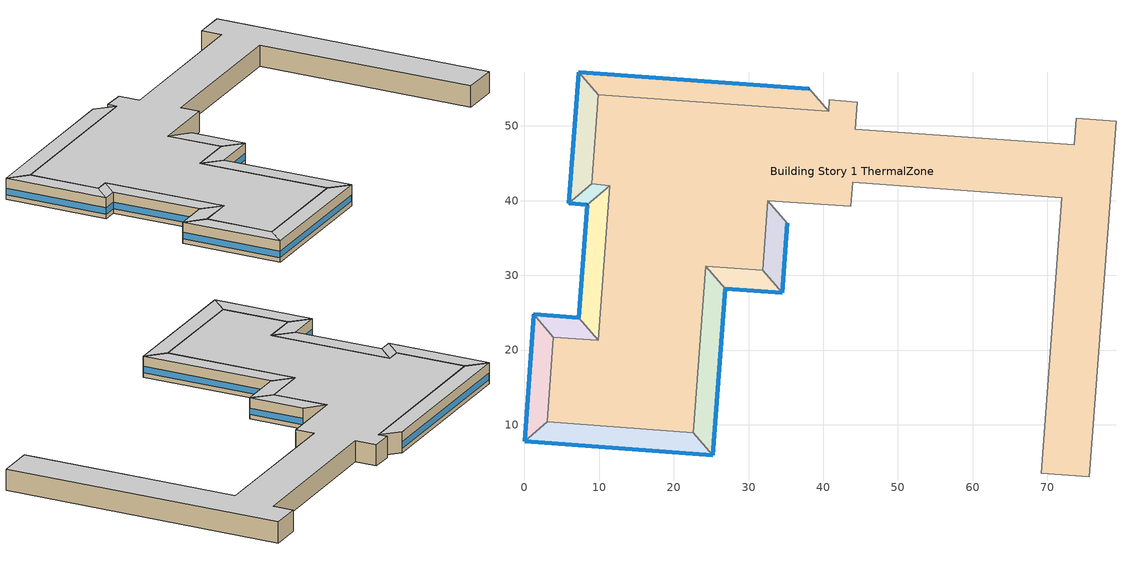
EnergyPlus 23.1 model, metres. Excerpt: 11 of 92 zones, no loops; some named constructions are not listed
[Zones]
Building Story 1 ThermalZone
 floor ground (Typical Insulated Carpeted 8in Slab Floor): 40.75,51.97 40.81,53.51 44.53,53.15 44.29,49.58 73.63,47.51 73.87,51.05 79.19,50.6 75.6,3.03 69.18,3.5 71.95,40.37 43.95,42.46 43.69,39.23 32.55,40 31.88,30.68 24.27,31.24 22.6,8.92 3.03,10.38 3.87,21.74 9.9,21.3 11.42,42.01 9,42.23 9.9,54.17 z0
 wall adiabatic (Typical Interior Wall): 71.95,40.37 69.18,3.5 75.6,3.03 79.19,50.6 73.87,51.05 73.63,47.51 44.29,49.58 44.53,53.15 40.81,53.51 40.75,51.97 9.9,54.17 9,42.23 11.42,42.01 9.9,21.3 3.87,21.74 3.03,10.38 22.6,8.92 24.27,31.24 31.88,30.68 32.55,40 43.69,39.23 43.95,42.46 71.95,40.37 z0:3.6
 ceiling adiabatic (Typical Interior Floor): 9.9,54.17 9,42.23 11.42,42.01 9.9,21.3 3.87,21.74 3.03,10.38 22.6,8.92 24.27,31.24 31.88,30.68 32.55,40 43.69,39.23 43.95,42.46 71.95,40.37 69.18,3.5 75.6,3.03 79.19,50.6 73.87,51.05 73.63,47.51 44.29,49.58 44.53,53.15 40.81,53.51 40.75,51.97 z3.6
Building Story 1 ThermalZone 13
 floor ground (Typical Insulated Carpeted 8in Slab Floor): 35.17,36.98 34.5,27.65 31.88,30.68 32.55,40 z0
 wall outside (Typical Insulated Steel Framed Exterior Wall R-12.99): 34.5,27.65 35.17,36.98 z0:3.6
 wall adiabatic (Typical Interior Wall): 35.17,36.98 32.55,40 31.88,30.68 34.5,27.65 z0:3.6
 window (U 0.55 SHGC 0.25): 34.5,27.68 35.17,36.96 z0.76:1.85
 ceiling adiabatic (Typical Interior Ceiling): 32.55,40 31.88,30.68 34.5,27.65 35.17,36.98 z3.6
Building Story 1 ThermalZone 14
 floor ground (Typical Insulated Carpeted 8in Slab Floor): 34.5,27.65 26.88,28.21 24.27,31.24 31.88,30.68 z0
 wall outside (Typical Insulated Steel Framed Exterior Wall R-12.99): 26.88,28.21 34.5,27.65 z0:3.6
 wall adiabatic (Typical Interior Wall): 34.5,27.65 31.88,30.68 24.27,31.24 26.88,28.21 z0:3.6
 window (U 0.55 SHGC 0.25): 26.91,28.21 34.47,27.66 z0.76:1.85
 ceiling adiabatic (Typical Interior Ceiling): 31.88,30.68 24.27,31.24 26.88,28.21 34.5,27.65 z3.6
Building Story 1 ThermalZone 15
 floor ground (Typical Insulated Carpeted 8in Slab Floor): 26.88,28.21 25.21,5.89 22.6,8.92 24.27,31.24 z0
 wall outside (Typical Insulated Steel Framed Exterior Wall R-12.99): 25.21,5.89 26.88,28.21 z0:3.6
 wall adiabatic (Typical Interior Wall): 26.88,28.21 24.27,31.24 22.6,8.92 25.21,5.89 z0:3.6
 window (U 0.55 SHGC 0.25): 25.21,5.91 26.88,28.18 z0.76:1.84
 ceiling adiabatic (Typical Interior Ceiling): 24.27,31.24 22.6,8.92 25.21,5.89 26.88,28.21 z3.6
Building Story 1 ThermalZone 16
 floor ground (Typical Insulated Carpeted 8in Slab Floor): 25.21,5.89 0,7.77 3.03,10.38 22.6,8.92 z0
 wall outside (Typical Insulated Steel Framed Exterior Wall R-12.99): 0,7.77 25.21,5.89 z0:3.6
 wall adiabatic (Typical Interior Wall): 25.21,5.89 22.6,8.92 3.03,10.38 0,7.77 z0:3.6
 window (U 0.55 SHGC 0.25): 0.03,7.77 25.18,5.89 z0.76:1.84
 ceiling adiabatic (Typical Interior Ceiling): 22.6,8.92 3.03,10.38 0,7.77 25.21,5.89 z3.6
Building Story 1 ThermalZone 17
 floor ground (Typical Insulated Carpeted 8in Slab Floor): 0,7.77 1.26,24.77 3.87,21.74 3.03,10.38 z0
 wall outside (Typical Insulated Steel Framed Exterior Wall R-12.99): 1.26,24.77 0,7.77 z0:3.6
 wall adiabatic (Typical Interior Wall): 0,7.77 3.03,10.38 3.87,21.74 1.26,24.77 z0:3.6
 window (U 0.55 SHGC 0.25): 1.25,24.74 0,7.8 z0.76:1.85
 ceiling adiabatic (Typical Interior Ceiling): 3.03,10.38 3.87,21.74 1.26,24.77 0,7.77 z3.6
Building Story 1 ThermalZone 18
 floor ground (Typical Insulated Carpeted 8in Slab Floor): 1.26,24.77 7.29,24.32 9.9,21.3 3.87,21.74 z0
 wall outside (Typical Insulated Steel Framed Exterior Wall R-12.99): 7.29,24.32 1.26,24.77 z0:3.6
 wall adiabatic (Typical Interior Wall): 1.26,24.77 3.87,21.74 9.9,21.3 7.29,24.32 z0:3.6
 window (U 0.55 SHGC 0.25): 7.26,24.32 1.28,24.76 z0.76:1.85
 ceiling adiabatic (Typical Interior Ceiling): 3.87,21.74 9.9,21.3 7.29,24.32 1.26,24.77 z3.6
Building Story 1 ThermalZone 19
 floor ground (Typical Insulated Carpeted 8in Slab Floor): 7.29,24.32 8.37,39.43 11.42,42.01 9.9,21.3 z0
 wall outside (Typical Insulated Steel Framed Exterior Wall R-12.99): 8.37,39.43 7.29,24.32 z0:3.6
 wall adiabatic (Typical Interior Wall): 7.29,24.32 9.9,21.3 11.42,42.01 8.37,39.43 z0:3.6
 window (U 0.55 SHGC 0.25): 8.37,39.4 7.29,24.35 z0.76:1.85
 ceiling adiabatic (Typical Interior Ceiling): 9.9,21.3 11.42,42.01 8.37,39.43 7.29,24.32 z3.6
Building Story 1 ThermalZone 20
 floor ground (Typical Insulated Carpeted 8in Slab Floor): 8.37,39.43 5.95,39.65 9,42.23 11.42,42.01 z0
 wall outside (Typical Insulated Steel Framed Exterior Wall R-12.99): 5.95,39.65 8.37,39.43 z0:3.6
 wall adiabatic (Typical Interior Wall): 8.37,39.43 11.42,42.01 9,42.23 5.95,39.65 z0:3.6
 window (U 0.55 SHGC 0.25): 5.97,39.65 8.35,39.43 z0.76:1.86
 ceiling adiabatic (Typical Interior Ceiling): 11.42,42.01 9,42.23 5.95,39.65 8.37,39.43 z3.6
Building Story 1 ThermalZone 21
 floor ground (Typical Insulated Carpeted 8in Slab Floor): 5.95,39.65 7.29,57.2 9.9,54.17 9,42.23 z0
 wall outside (Typical Insulated Steel Framed Exterior Wall R-12.99): 7.29,57.2 5.95,39.65 z0:3.6
 wall adiabatic (Typical Interior Wall): 5.95,39.65 9,42.23 9.9,54.17 7.29,57.2 z0:3.6
 window (U 0.55 SHGC 0.25): 7.28,57.17 5.95,39.67 z0.76:1.85
 ceiling adiabatic (Typical Interior Ceiling): 9,42.23 9.9,54.17 7.29,57.2 5.95,39.65 z3.6
Building Story 1 ThermalZone 22
 floor ground (Typical Insulated Carpeted 8in Slab Floor): 7.29,57.2 38.1,54.97 40.75,51.97 9.9,54.17 z0
 wall outside (Typical Insulated Steel Framed Exterior Wall R-12.99): 38.1,54.97 7.29,57.2 z0:3.6
 wall adiabatic (Typical Interior Wall): 7.29,57.2 9.9,54.17 40.75,51.97 38.1,54.97 z0:3.6
 window (U 0.55 SHGC 0.25): 38.08,54.98 7.31,57.19 z0.76:1.84
 ceiling adiabatic (Typical Interior Ceiling): 9.9,54.17 40.75,51.97 38.1,54.97 7.29,57.2 z3.6
[Building]
bld_15: Terrain=City
[Site:Location]
Jack Northrop Fld H_CA_USA: Latitude {deg}=41.3115; Longitude {deg}=-105.582; Time Zone {hr}=-8; Elevation {m}=21
[Site:GroundTemperature:FCfactorMethod]
18.8, 14.3, 13.6, 13.2, 13.3, 12.6, 15.3, 15.6, 17.7, 19.4, 19.7, 18.5
[Site:WaterMainsTemperature]
Calculation Method=Correlation; Annual Average Outdoor Air Temperature {C}=8.96667; Maximum Difference In Monthly Average Outdoor Air Temperatures {deltaC}=26.2
[SizingPeriod:DesignDay] Day of Month=21; Dry-Bulb Temperature Range Modifier Type=DefaultMultipliers; Humidity Condition Type=Wetbulb; Barometric Pressure {Pa}=98769; Rain Indicator=No; Snow Indicator=No; Daylight Saving Time Indicator=No; Begin Environment Reset Mode=FullResetAtBeginEnvironment
Name | Month | Day Type | Maximum Dry-Bulb Temperature {C} | Daily Dry-Bulb Temperature Range {deltaC} | Wetbulb or DewPoint at Maximum Dry-Bulb {C} | Wind Speed {m/s} | Wind Direction {deg} | Solar Model Indicator | ASHRAE Clear Sky Optical Depth for Beam Irradiance (taub) | ASHRAE Clear Sky Optical Depth for Diffuse Irradiance (taud) | Sky Clearness
Buffalo Niagara Intl Ap Ann Clg .4% Condns DB=>MWB 1 | 7 | SummerDesignDay | 30.3 | 9.3 | 21.8 | 5.7 | 240 | ASHRAETau | 0.462 | 2.001
Buffalo Niagara Intl Ap Ann Clg .4% Condns WB=>MDB 1 | 7 | SummerDesignDay | 27.8 | 9.3 | 23.8 | 5.7 | 240 | ASHRAETau | 0.462 | 2.001
Buffalo Niagara Intl Ap Ann Htg 99.6% Condns DB 1 | 1 | WinterDesignDay | -16.3 | 0 | -16.3 | 5.1 | 270 | ASHRAEClearSky |  |  | 0
[Material] Thermal Absorptance=0.9; Solar Absorptance=0.7
Name | Roughness | Thickness {m} | Conductivity {W/m-K} | Density {kg/m3} | Specific Heat {J/kg-K} | Visible Absorptance
100mm Normalweight concrete floor | MediumRough | 0.1016 | 2.31045 | 2322 | 832.557 | 0.7
25mm Stucco | Smooth | 0.0254 | 0.72 | 1856 | 840 | 0.7
5/8 in. Gypsum Board | MediumSmooth | 0.0159 | 0.16 | 800 | 1090 | 0.7
8 in. Normalweight Concrete Floor | MediumRough | 0.2032 | 2.31 | 2322 | 832 | 0.7
G01 13mm gypsum board | Smooth | 0.0127 | 0.160031 | 800.001 | 1090.73 | 0.5
[Material:NoMass] Roughness=Smooth; Thermal Absorptance=0.9; Solar Absorptance=0.7
Name | Thermal Resistance {m2-K/W} | Visible Absorptance
CP02 CARPET PAD; Typical Carpet Pad | 0.21648 | 0.8
Typical Insulation R-10.81 | 1.90342 | 0.7
[WindowMaterial:Gas]
Gap_1_W_0_0032: Gas Type=Air; Thickness {m}=0.0032
[WindowMaterial:Glazing] Optical Data Type=SpectralAverage; Infrared Transmittance at Normal Incidence=0; Back Side Infrared Hemispherical Emissivity=0.84; Conductivity {W/m-K}=1; Dirt Correction Factor for Solar and Visible Transmittance=1; Solar Diffusing=No
Name | Thickness {m} | Solar Transmittance at Normal Incidence | Front Side Solar Reflectance at Normal Incidence | Back Side Solar Reflectance at Normal Incidence | Visible Transmittance at Normal Incidence | Front Side Visible Reflectance at Normal Incidence | Back Side Visible Reflectance at Normal Incidence | Front Side Infrared Hemispherical Emissivity
Glass_2022F_LayerAvg | 0.0039 | 0.355897 | 0.394095 | 0.265645 | 0.677694 | 0.042734 | 0.05547 | 0.046
Glass_2175_LayerAvg | 0.0086 | 0.167758 | 0.217606 | 0.437978 | 0.416044 | 0.078729 | 0.10654 | 0.84
[Construction]
Typical Insulated Carpeted 8in Slab Floor: 8 in. Normalweight Concrete Floor, Typical Carpet Pad
Typical Insulated Steel Framed Exterior Wall R-12.99: 25mm Stucco, 5/8 in. Gypsum Board, Typical Insulation R-10.81, 5/8 in. Gypsum Board
Typical Interior Ceiling: CP02 CARPET PAD, 100mm Normalweight concrete floor
Typical Interior Floor: 100mm Normalweight concrete floor, CP02 CARPET PAD
Typical Interior Wall: G01 13mm gypsum board, G01 13mm gypsum board
U 0.55 SHGC 0.25: Glass_2175_LayerAvg, Gap_1_W_0_0032, Glass_2022F_LayerAvg
[Zone] Multiplier=1; Part of Total Floor Area=Yes
Building Story 1 ThermalZone; Building Story 1 ThermalZone 13; Building Story 1 ThermalZone 14; Building Story 1 ThermalZone 15; Building Story 1 ThermalZone 16; Building Story 1 ThermalZone 17; Building Story 1 ThermalZone 18; Building Story 1 ThermalZone 19; Building Story 1 ThermalZone 20; Building Story 1 ThermalZone 21; Building Story 1 ThermalZone 22
[Space] Space Type=Story Ground Blended Space Type
Name | Zone
Building Story 1 Space | Building Story 1 ThermalZone
Building Story 1 Space 13 | Building Story 1 ThermalZone 13
Building Story 1 Space 14 | Building Story 1 ThermalZone 14
Building Story 1 Space 15 | Building Story 1 ThermalZone 15
Building Story 1 Space 16 | Building Story 1 ThermalZone 16
Building Story 1 Space 17 | Building Story 1 ThermalZone 17
Building Story 1 Space 18 | Building Story 1 ThermalZone 18
Building Story 1 Space 19 | Building Story 1 ThermalZone 19
Building Story 1 Space 20 | Building Story 1 ThermalZone 20
Building Story 1 Space 21 | Building Story 1 ThermalZone 21
Building Story 1 Space 22 | Building Story 1 ThermalZone 22
[InternalMass] Construction=InteriorFurnishings 1
Name | Zone or ZoneList | Space or SpaceList | Surface Area {m2}
Building Story 1 Space Office OfficeLarge Data Center A  - Story Ground Mass; Building Story 1 Space Office OfficeLarge Data Center C  - Story Ground Mass | Building Story 1 ThermalZone | Building Story 1 Space | 5.14499
Building Story 1 Space 14 Office OfficeLarge Data Center A  - Story Ground Mass; Building Story 1 Space 14 Office OfficeLarge Data Center C  - Story Ground Mass | Building Story 1 ThermalZone 14 | Building Story 1 Space 14 | 0.0733227
Building Story 1 Space 19 Office OfficeLarge Data Center A  - Story Ground Mass; Building Story 1 Space 19 Office OfficeLarge Data Center C  - Story Ground Mass | Building Story 1 ThermalZone 19 | Building Story 1 Space 19 | 0.173165
Building Story 1 Space 20 Office OfficeLarge Data Center A  - Story Ground Mass; Building Story 1 Space 20 Office OfficeLarge Data Center C  - Story Ground Mass | Building Story 1 ThermalZone 20 | Building Story 1 Space 20 | 0.0235515
Building Story 1 Space 16 Office OfficeLarge Data Center A  - Story Ground Mass; Building Story 1 Space 16 Office OfficeLarge Data Center C  - Story Ground Mass | Building Story 1 ThermalZone 16 | Building Story 1 Space 16 | 0.215558
Building Story 1 Space 21 Office OfficeLarge Data Center A  - Story Ground Mass; Building Story 1 Space 21 Office OfficeLarge Data Center C  - Story Ground Mass | Building Story 1 ThermalZone 21 | Building Story 1 Space 21 | 0.142604
Building Story 1 Space 22 Office OfficeLarge Data Center A  - Story Ground Mass; Building Story 1 Space 22 Office OfficeLarge Data Center C  - Story Ground Mass | Building Story 1 ThermalZone 22 | Building Story 1 Space 22 | 0.295858
Building Story 1 Space 17 Office OfficeLarge Data Center A  - Story Ground Mass; Building Story 1 Space 17 Office OfficeLarge Data Center C  - Story Ground Mass | Building Story 1 ThermalZone 17 | Building Story 1 Space 17 | 0.136465
Building Story 1 Space 18 Office OfficeLarge Data Center A  - Story Ground Mass; Building Story 1 Space 18 Office OfficeLarge Data Center C  - Story Ground Mass | Building Story 1 ThermalZone 18 | Building Story 1 Space 18 | 0.0580409
Building Story 1 Space 15 Office OfficeLarge Data Center A  - Story Ground Mass; Building Story 1 Space 15 Office OfficeLarge Data Center C  - Story Ground Mass | Building Story 1 ThermalZone 15 | Building Story 1 Space 15 | 0.214995
Building Story 1 Space 13 Office OfficeLarge Data Center A  - Story Ground Mass; Building Story 1 Space 13 Office OfficeLarge Data Center C  - Story Ground Mass | Building Story 1 ThermalZone 13 | Building Story 1 Space 13 | 0.089768
Building Story 1 Space Office OfficeLarge Data Center B  - Story Ground Mass | Building Story 1 ThermalZone | Building Story 1 Space | 35.3075
Building Story 1 Space 14 Office OfficeLarge Data Center B  - Story Ground Mass | Building Story 1 ThermalZone 14 | Building Story 1 Space 14 | 0.503176
Building Story 1 Space 19 Office OfficeLarge Data Center B  - Story Ground Mass | Building Story 1 ThermalZone 19 | Building Story 1 Space 19 | 1.18834
Building Story 1 Space 20 Office OfficeLarge Data Center B  - Story Ground Mass | Building Story 1 ThermalZone 20 | Building Story 1 Space 20 | 0.161622
Building Story 1 Space 16 Office OfficeLarge Data Center B  - Story Ground Mass | Building Story 1 ThermalZone 16 | Building Story 1 Space 16 | 1.47926
Building Story 1 Space 21 Office OfficeLarge Data Center B  - Story Ground Mass | Building Story 1 ThermalZone 21 | Building Story 1 Space 21 | 0.978618
Building Story 1 Space 22 Office OfficeLarge Data Center B  - Story Ground Mass | Building Story 1 ThermalZone 22 | Building Story 1 Space 22 | 2.03032
Building Story 1 Space 17 Office OfficeLarge Data Center B  - Story Ground Mass | Building Story 1 ThermalZone 17 | Building Story 1 Space 17 | 0.936493
Building Story 1 Space 18 Office OfficeLarge Data Center B  - Story Ground Mass | Building Story 1 ThermalZone 18 | Building Story 1 Space 18 | 0.398305
Building Story 1 Space 15 Office OfficeLarge Data Center B  - Story Ground Mass | Building Story 1 ThermalZone 15 | Building Story 1 Space 15 | 1.4754
Building Story 1 Space 13 Office OfficeLarge Data Center B  - Story Ground Mass | Building Story 1 ThermalZone 13 | Building Story 1 Space 13 | 0.616032
Building Story 1 Space Office OfficeLarge Main Data Center A  - Story Ground Mass; Building Story 1 Space Office OfficeLarge Main Data Center C  - Story Ground Mass | Building Story 1 ThermalZone | Building Story 1 Space | 9.25004
Building Story 1 Space 14 Office OfficeLarge Main Data Center A  - Story Ground Mass; Building Story 1 Space 14 Office OfficeLarge Main Data Center C  - Story Ground Mass | Building Story 1 ThermalZone 14 | Building Story 1 Space 14 | 0.131825
Building Story 1 Space 19 Office OfficeLarge Main Data Center A  - Story Ground Mass; Building Story 1 Space 19 Office OfficeLarge Main Data Center C  - Story Ground Mass | Building Story 1 ThermalZone 19 | Building Story 1 Space 19 | 0.311328
Building Story 1 Space 20 Office OfficeLarge Main Data Center A  - Story Ground Mass; Building Story 1 Space 20 Office OfficeLarge Main Data Center C  - Story Ground Mass | Building Story 1 ThermalZone 20 | Building Story 1 Space 20 | 0.0423426
Building Story 1 Space 16 Office OfficeLarge Main Data Center A  - Story Ground Mass; Building Story 1 Space 16 Office OfficeLarge Main Data Center C  - Story Ground Mass | Building Story 1 ThermalZone 16 | Building Story 1 Space 16 | 0.387546
Building Story 1 Space 21 Office OfficeLarge Main Data Center A  - Story Ground Mass; Building Story 1 Space 21 Office OfficeLarge Main Data Center C  - Story Ground Mass | Building Story 1 ThermalZone 21 | Building Story 1 Space 21 | 0.256384
Building Story 1 Space 22 Office OfficeLarge Main Data Center A  - Story Ground Mass; Building Story 1 Space 22 Office OfficeLarge Main Data Center C  - Story Ground Mass | Building Story 1 ThermalZone 22 | Building Story 1 Space 22 | 0.531915
Building Story 1 Space 17 Office OfficeLarge Main Data Center A  - Story Ground Mass; Building Story 1 Space 17 Office OfficeLarge Main Data Center C  - Story Ground Mass | Building Story 1 ThermalZone 17 | Building Story 1 Space 17 | 0.245347
Building Story 1 Space 18 Office OfficeLarge Main Data Center A  - Story Ground Mass; Building Story 1 Space 18 Office OfficeLarge Main Data Center C  - Story Ground Mass | Building Story 1 ThermalZone 18 | Building Story 1 Space 18 | 0.10435
Building Story 1 Space 15 Office OfficeLarge Main Data Center A  - Story Ground Mass; Building Story 1 Space 15 Office OfficeLarge Main Data Center C  - Story Ground Mass | Building Story 1 ThermalZone 15 | Building Story 1 Space 15 | 0.386534
Building Story 1 Space 13 Office OfficeLarge Main Data Center A  - Story Ground Mass; Building Story 1 Space 13 Office OfficeLarge Main Data Center C  - Story Ground Mass | Building Story 1 ThermalZone 13 | Building Story 1 Space 13 | 0.161391
Building Story 1 Space Office OfficeLarge Main Data Center B  - Story Ground Mass | Building Story 1 ThermalZone | Building Story 1 Space | 63.4783
Building Story 1 Space 14 Office OfficeLarge Main Data Center B  - Story Ground Mass | Building Story 1 ThermalZone 14 | Building Story 1 Space 14 | 0.904647
Building Story 1 Space 19 Office OfficeLarge Main Data Center B  - Story Ground Mass | Building Story 1 ThermalZone 19 | Building Story 1 Space 19 | 2.13649
Building Story 1 Space 20 Office OfficeLarge Main Data Center B  - Story Ground Mass | Building Story 1 ThermalZone 20 | Building Story 1 Space 20 | 0.290576
Building Story 1 Space 16 Office OfficeLarge Main Data Center B  - Story Ground Mass | Building Story 1 ThermalZone 16 | Building Story 1 Space 16 | 2.65953
Building Story 1 Space 21 Office OfficeLarge Main Data Center B  - Story Ground Mass | Building Story 1 ThermalZone 21 | Building Story 1 Space 21 | 1.75943
Building Story 1 Space 22 Office OfficeLarge Main Data Center B  - Story Ground Mass | Building Story 1 ThermalZone 22 | Building Story 1 Space 22 | 3.65026
Building Story 1 Space 17 Office OfficeLarge Main Data Center B  - Story Ground Mass | Building Story 1 ThermalZone 17 | Building Story 1 Space 17 | 1.68369
Building Story 1 Space 18 Office OfficeLarge Main Data Center B  - Story Ground Mass | Building Story 1 ThermalZone 18 | Building Story 1 Space 18 | 0.716102
Building Story 1 Space 15 Office OfficeLarge Main Data Center B  - Story Ground Mass | Building Story 1 ThermalZone 15 | Building Story 1 Space 15 | 2.65258
Building Story 1 Space 13 Office OfficeLarge Main Data Center B  - Story Ground Mass | Building Story 1 ThermalZone 13 | Building Story 1 Space 13 | 1.10755
Building Story 1 Space SecondarySchool Auditorium A  - Story Ground Mass; Building Story 1 Space SecondarySchool Auditorium C  - Story Ground Mass | Building Story 1 ThermalZone | Building Story 1 Space | 41.3789
Building Story 1 Space 14 SecondarySchool Auditorium A  - Story Ground Mass; Building Story 1 Space 14 SecondarySchool Auditorium C  - Story Ground Mass | Building Story 1 ThermalZone 14 | Building Story 1 Space 14 | 0.589702
Building Story 1 Space 19 SecondarySchool Auditorium A  - Story Ground Mass; Building Story 1 Space 19 SecondarySchool Auditorium C  - Story Ground Mass | Building Story 1 ThermalZone 19 | Building Story 1 Space 19 | 1.39269
Building Story 1 Space 20 SecondarySchool Auditorium A  - Story Ground Mass; Building Story 1 Space 20 SecondarySchool Auditorium C  - Story Ground Mass | Building Story 1 ThermalZone 20 | Building Story 1 Space 20 | 0.189414
Building Story 1 Space 16 SecondarySchool Auditorium A  - Story Ground Mass; Building Story 1 Space 16 SecondarySchool Auditorium C  - Story Ground Mass | Building Story 1 ThermalZone 16 | Building Story 1 Space 16 | 1.73364
Building Story 1 Space 21 SecondarySchool Auditorium A  - Story Ground Mass; Building Story 1 Space 21 SecondarySchool Auditorium C  - Story Ground Mass | Building Story 1 ThermalZone 21 | Building Story 1 Space 21 | 1.1469
Building Story 1 Space 22 SecondarySchool Auditorium A  - Story Ground Mass; Building Story 1 Space 22 SecondarySchool Auditorium C  - Story Ground Mass | Building Story 1 ThermalZone 22 | Building Story 1 Space 22 | 2.37946
Building Story 1 Space 17 SecondarySchool Auditorium A  - Story Ground Mass; Building Story 1 Space 17 SecondarySchool Auditorium C  - Story Ground Mass | Building Story 1 ThermalZone 17 | Building Story 1 Space 17 | 1.09753
Building Story 1 Space 18 SecondarySchool Auditorium A  - Story Ground Mass; Building Story 1 Space 18 SecondarySchool Auditorium C  - Story Ground Mass | Building Story 1 ThermalZone 18 | Building Story 1 Space 18 | 0.466797
Building Story 1 Space 15 SecondarySchool Auditorium A  - Story Ground Mass; Building Story 1 Space 15 SecondarySchool Auditorium C  - Story Ground Mass | Building Story 1 ThermalZone 15 | Building Story 1 Space 15 | 1.72911
Building Story 1 Space 13 SecondarySchool Auditorium A  - Story Ground Mass; Building Story 1 Space 13 SecondarySchool Auditorium C  - Story Ground Mass | Building Story 1 ThermalZone 13 | Building Story 1 Space 13 | 0.721964
Building Story 1 Space SecondarySchool Auditorium B  - Story Ground Mass | Building Story 1 ThermalZone | Building Story 1 Space | 283.962
Building Story 1 Space 14 SecondarySchool Auditorium B  - Story Ground Mass | Building Story 1 ThermalZone 14 | Building Story 1 Space 14 | 4.04682
Building Story 1 Space 19 SecondarySchool Auditorium B  - Story Ground Mass | Building Story 1 ThermalZone 19 | Building Story 1 Space 19 | 9.5573
Building Story 1 Space 20 SecondarySchool Auditorium B  - Story Ground Mass | Building Story 1 ThermalZone 20 | Building Story 1 Space 20 | 1.29985
Building Story 1 Space 16 SecondarySchool Auditorium B  - Story Ground Mass | Building Story 1 ThermalZone 16 | Building Story 1 Space 16 | 11.8971
Building Story 1 Space 21 SecondarySchool Auditorium B  - Story Ground Mass | Building Story 1 ThermalZone 21 | Building Story 1 Space 21 | 7.87059
Building Story 1 Space 22 SecondarySchool Auditorium B  - Story Ground Mass | Building Story 1 ThermalZone 22 | Building Story 1 Space 22 | 16.329
Building Story 1 Space 17 SecondarySchool Auditorium B  - Story Ground Mass | Building Story 1 ThermalZone 17 | Building Story 1 Space 17 | 7.53179
Building Story 1 Space 18 SecondarySchool Auditorium B  - Story Ground Mass | Building Story 1 ThermalZone 18 | Building Story 1 Space 18 | 3.20339
Building Story 1 Space 15 SecondarySchool Auditorium B  - Story Ground Mass | Building Story 1 ThermalZone 15 | Building Story 1 Space 15 | 11.866
Building Story 1 Space 13 SecondarySchool Auditorium B  - Story Ground Mass | Building Story 1 ThermalZone 13 | Building Story 1 Space 13 | 4.95447
Building Story 1 Space SecondarySchool Cafeteria A  - Story Ground Mass; Building Story 1 Space SecondarySchool Cafeteria C  - Story Ground Mass | Building Story 1 ThermalZone | Building Story 1 Space | 26.1902
Building Story 1 Space 14 SecondarySchool Cafeteria A  - Story Ground Mass; Building Story 1 Space 14 SecondarySchool Cafeteria C  - Story Ground Mass | Building Story 1 ThermalZone 14 | Building Story 1 Space 14 | 0.373244
Building Story 1 Space 19 SecondarySchool Cafeteria A  - Story Ground Mass; Building Story 1 Space 19 SecondarySchool Cafeteria C  - Story Ground Mass | Building Story 1 ThermalZone 19 | Building Story 1 Space 19 | 0.881482
Building Story 1 Space 20 SecondarySchool Cafeteria A  - Story Ground Mass; Building Story 1 Space 20 SecondarySchool Cafeteria C  - Story Ground Mass | Building Story 1 ThermalZone 20 | Building Story 1 Space 20 | 0.119887
Building Story 1 Space 16 SecondarySchool Cafeteria A  - Story Ground Mass; Building Story 1 Space 16 SecondarySchool Cafeteria C  - Story Ground Mass | Building Story 1 ThermalZone 16 | Building Story 1 Space 16 | 1.09728
Building Story 1 Space 21 SecondarySchool Cafeteria A  - Story Ground Mass; Building Story 1 Space 21 SecondarySchool Cafeteria C  - Story Ground Mass | Building Story 1 ThermalZone 21 | Building Story 1 Space 21 | 0.725915
Building Story 1 Space 22 SecondarySchool Cafeteria A  - Story Ground Mass; Building Story 1 Space 22 SecondarySchool Cafeteria C  - Story Ground Mass | Building Story 1 ThermalZone 22 | Building Story 1 Space 22 | 1.50604
Building Story 1 Space 17 SecondarySchool Cafeteria A  - Story Ground Mass; Building Story 1 Space 17 SecondarySchool Cafeteria C  - Story Ground Mass | Building Story 1 ThermalZone 17 | Building Story 1 Space 17 | 0.694667
Building Story 1 Space 18 SecondarySchool Cafeteria A  - Story Ground Mass; Building Story 1 Space 18 SecondarySchool Cafeteria C  - Story Ground Mass | Building Story 1 ThermalZone 18 | Building Story 1 Space 18 | 0.295453
Building Story 1 Space 15 SecondarySchool Cafeteria A  - Story Ground Mass; Building Story 1 Space 15 SecondarySchool Cafeteria C  - Story Ground Mass | Building Story 1 ThermalZone 15 | Building Story 1 Space 15 | 1.09442
Building Story 1 Space 13 SecondarySchool Cafeteria A  - Story Ground Mass; Building Story 1 Space 13 SecondarySchool Cafeteria C  - Story Ground Mass | Building Story 1 ThermalZone 13 | Building Story 1 Space 13 | 0.456957
Building Story 1 Space SecondarySchool Cafeteria B  - Story Ground Mass | Building Story 1 ThermalZone | Building Story 1 Space | 179.73
Building Story 1 Space 14 SecondarySchool Cafeteria B  - Story Ground Mass | Building Story 1 ThermalZone 14 | Building Story 1 Space 14 | 2.56138
Building Story 1 Space 19 SecondarySchool Cafeteria B  - Story Ground Mass | Building Story 1 ThermalZone 19 | Building Story 1 Space 19 | 6.04916
Building Story 1 Space 20 SecondarySchool Cafeteria B  - Story Ground Mass | Building Story 1 ThermalZone 20 | Building Story 1 Space 20 | 0.822725
Building Story 1 Space 16 SecondarySchool Cafeteria B  - Story Ground Mass | Building Story 1 ThermalZone 16 | Building Story 1 Space 16 | 7.53008
Building Story 1 Space 21 SecondarySchool Cafeteria B  - Story Ground Mass | Building Story 1 ThermalZone 21 | Building Story 1 Space 21 | 4.98158
Building Story 1 Space 22 SecondarySchool Cafeteria B  - Story Ground Mass | Building Story 1 ThermalZone 22 | Building Story 1 Space 22 | 10.3352
Building Story 1 Space 17 SecondarySchool Cafeteria B  - Story Ground Mass | Building Story 1 ThermalZone 17 | Building Story 1 Space 17 | 4.76715
Building Story 1 Space 18 SecondarySchool Cafeteria B  - Story Ground Mass | Building Story 1 ThermalZone 18 | Building Story 1 Space 18 | 2.02754
Building Story 1 Space 15 SecondarySchool Cafeteria B  - Story Ground Mass | Building Story 1 ThermalZone 15 | Building Story 1 Space 15 | 7.51042
Building Story 1 Space 13 SecondarySchool Cafeteria B  - Story Ground Mass | Building Story 1 ThermalZone 13 | Building Story 1 Space 13 | 3.13586
Building Story 1 Space SecondarySchool ComputerRoom A  - Story Ground Mass; Building Story 1 Space SecondarySchool ComputerRoom C  - Story Ground Mass | Building Story 1 ThermalZone | Building Story 1 Space | 39.9832
Building Story 1 Space 14 SecondarySchool ComputerRoom A  - Story Ground Mass; Building Story 1 Space 14 SecondarySchool ComputerRoom C  - Story Ground Mass | Building Story 1 ThermalZone 14 | Building Story 1 Space 14 | 0.569811
Building Story 1 Space 19 SecondarySchool ComputerRoom A  - Story Ground Mass; Building Story 1 Space 19 SecondarySchool ComputerRoom C  - Story Ground Mass | Building Story 1 ThermalZone 19 | Building Story 1 Space 19 | 1.34571
Building Story 1 Space 20 SecondarySchool ComputerRoom A  - Story Ground Mass; Building Story 1 Space 20 SecondarySchool ComputerRoom C  - Story Ground Mass | Building Story 1 ThermalZone 20 | Building Story 1 Space 20 | 0.183025
Building Story 1 Space 16 SecondarySchool ComputerRoom A  - Story Ground Mass; Building Story 1 Space 16 SecondarySchool ComputerRoom C  - Story Ground Mass | Building Story 1 ThermalZone 16 | Building Story 1 Space 16 | 1.67516
Building Story 1 Space 21 SecondarySchool ComputerRoom A  - Story Ground Mass; Building Story 1 Space 21 SecondarySchool ComputerRoom C  - Story Ground Mass | Building Story 1 ThermalZone 21 | Building Story 1 Space 21 | 1.10821
Building Story 1 Space 22 SecondarySchool ComputerRoom A  - Story Ground Mass; Building Story 1 Space 22 SecondarySchool ComputerRoom C  - Story Ground Mass | Building Story 1 ThermalZone 22 | Building Story 1 Space 22 | 2.2992
Building Story 1 Space 17 SecondarySchool ComputerRoom A  - Story Ground Mass; Building Story 1 Space 17 SecondarySchool ComputerRoom C  - Story Ground Mass | Building Story 1 ThermalZone 17 | Building Story 1 Space 17 | 1.06051
Building Story 1 Space 18 SecondarySchool ComputerRoom A  - Story Ground Mass; Building Story 1 Space 18 SecondarySchool ComputerRoom C  - Story Ground Mass | Building Story 1 ThermalZone 18 | Building Story 1 Space 18 | 0.451052
Building Story 1 Space 15 SecondarySchool ComputerRoom A  - Story Ground Mass; Building Story 1 Space 15 SecondarySchool ComputerRoom C  - Story Ground Mass | Building Story 1 ThermalZone 15 | Building Story 1 Space 15 | 1.67079
Building Story 1 Space 13 SecondarySchool ComputerRoom A  - Story Ground Mass; Building Story 1 Space 13 SecondarySchool ComputerRoom C  - Story Ground Mass | Building Story 1 ThermalZone 13 | Building Story 1 Space 13 | 0.697612
Building Story 1 Space SecondarySchool ComputerRoom B  - Story Ground Mass | Building Story 1 ThermalZone | Building Story 1 Space | 274.384
Building Story 1 Space 14 SecondarySchool ComputerRoom B  - Story Ground Mass | Building Story 1 ThermalZone 14 | Building Story 1 Space 14 | 3.91032
Building Story 1 Space 19 SecondarySchool ComputerRoom B  - Story Ground Mass | Building Story 1 ThermalZone 19 | Building Story 1 Space 19 | 9.23493
Building Story 1 Space 20 SecondarySchool ComputerRoom B  - Story Ground Mass | Building Story 1 ThermalZone 20 | Building Story 1 Space 20 | 1.25601
Building Story 1 Space 16 SecondarySchool ComputerRoom B  - Story Ground Mass | Building Story 1 ThermalZone 16 | Building Story 1 Space 16 | 11.4958
Building Story 1 Space 21 SecondarySchool ComputerRoom B  - Story Ground Mass | Building Story 1 ThermalZone 21 | Building Story 1 Space 21 | 7.60511
Building Story 1 Space 22 SecondarySchool ComputerRoom B  - Story Ground Mass | Building Story 1 ThermalZone 22 | Building Story 1 Space 22 | 15.7782
Building Story 1 Space 17 SecondarySchool ComputerRoom B  - Story Ground Mass | Building Story 1 ThermalZone 17 | Building Story 1 Space 17 | 7.27774
Building Story 1 Space 18 SecondarySchool ComputerRoom B  - Story Ground Mass | Building Story 1 ThermalZone 18 | Building Story 1 Space 18 | 3.09534
Building Story 1 Space 15 SecondarySchool ComputerRoom B  - Story Ground Mass | Building Story 1 ThermalZone 15 | Building Story 1 Space 15 | 11.4657
Building Story 1 Space 13 SecondarySchool ComputerRoom B  - Story Ground Mass | Building Story 1 ThermalZone 13 | Building Story 1 Space 13 | 4.78735
Building Story 1 Space SecondarySchool Gym A  - Story Ground Mass; Building Story 1 Space SecondarySchool Gym C  - Story Ground Mass | Building Story 1 ThermalZone | Building Story 1 Space | 41.7814
Building Story 1 Space 14 SecondarySchool Gym A  - Story Ground Mass; Building Story 1 Space 14 SecondarySchool Gym C  - Story Ground Mass | Building Story 1 ThermalZone 14 | Building Story 1 Space 14 | 0.595438
Building Story 1 Space 19 SecondarySchool Gym A  - Story Ground Mass; Building Story 1 Space 19 SecondarySchool Gym C  - Story Ground Mass | Building Story 1 ThermalZone 19 | Building Story 1 Space 19 | 1.40623
Building Story 1 Space 20 SecondarySchool Gym A  - Story Ground Mass; Building Story 1 Space 20 SecondarySchool Gym C  - Story Ground Mass | Building Story 1 ThermalZone 20 | Building Story 1 Space 20 | 0.191257
Building Story 1 Space 16 SecondarySchool Gym A  - Story Ground Mass; Building Story 1 Space 16 SecondarySchool Gym C  - Story Ground Mass | Building Story 1 ThermalZone 16 | Building Story 1 Space 16 | 1.7505
Building Story 1 Space 21 SecondarySchool Gym A  - Story Ground Mass; Building Story 1 Space 21 SecondarySchool Gym C  - Story Ground Mass | Building Story 1 ThermalZone 21 | Building Story 1 Space 21 | 1.15806
Building Story 1 Space 22 SecondarySchool Gym A  - Story Ground Mass; Building Story 1 Space 22 SecondarySchool Gym C  - Story Ground Mass | Building Story 1 ThermalZone 22 | Building Story 1 Space 22 | 2.4026
Building Story 1 Space 17 SecondarySchool Gym A  - Story Ground Mass; Building Story 1 Space 17 SecondarySchool Gym C  - Story Ground Mass | Building Story 1 ThermalZone 17 | Building Story 1 Space 17 | 1.10821
Building Story 1 Space 18 SecondarySchool Gym A  - Story Ground Mass; Building Story 1 Space 18 SecondarySchool Gym C  - Story Ground Mass | Building Story 1 ThermalZone 18 | Building Story 1 Space 18 | 0.471338
Building Story 1 Space 15 SecondarySchool Gym A  - Story Ground Mass; Building Story 1 Space 15 SecondarySchool Gym C  - Story Ground Mass | Building Story 1 ThermalZone 15 | Building Story 1 Space 15 | 1.74593
Building Story 1 Space 13 SecondarySchool Gym A  - Story Ground Mass; Building Story 1 Space 13 SecondarySchool Gym C  - Story Ground Mass | Building Story 1 ThermalZone 13 | Building Story 1 Space 13 | 0.728986
Building Story 1 Space SecondarySchool Gym A end_a - Story Ground Mass; Building Story 1 Space SecondarySchool Gym C end_a - Story Ground Mass | Building Story 1 ThermalZone | Building Story 1 Space | 25.733
Building Story 1 Space 14 SecondarySchool Gym A end_a - Story Ground Mass; Building Story 1 Space 14 SecondarySchool Gym C end_a - Story Ground Mass | Building Story 1 ThermalZone 14 | Building Story 1 Space 14 | 0.366728
Building Story 1 Space 19 SecondarySchool Gym A end_a - Story Ground Mass; Building Story 1 Space 19 SecondarySchool Gym C end_a - Story Ground Mass | Building Story 1 ThermalZone 19 | Building Story 1 Space 19 | 0.866093
Building Story 1 Space 20 SecondarySchool Gym A end_a - Story Ground Mass; Building Story 1 Space 20 SecondarySchool Gym C end_a - Story Ground Mass | Building Story 1 ThermalZone 20 | Building Story 1 Space 20 | 0.117794
Building Story 1 Space 16 SecondarySchool Gym A end_a - Story Ground Mass; Building Story 1 Space 16 SecondarySchool Gym C end_a - Story Ground Mass | Building Story 1 ThermalZone 16 | Building Story 1 Space 16 | 1.07812
Building Story 1 Space 21 SecondarySchool Gym A end_a - Story Ground Mass; Building Story 1 Space 21 SecondarySchool Gym C end_a - Story Ground Mass | Building Story 1 ThermalZone 21 | Building Story 1 Space 21 | 0.713241
Building Story 1 Space 22 SecondarySchool Gym A end_a - Story Ground Mass; Building Story 1 Space 22 SecondarySchool Gym C end_a - Story Ground Mass | Building Story 1 ThermalZone 22 | Building Story 1 Space 22 | 1.47975
Building Story 1 Space 17 SecondarySchool Gym A end_a - Story Ground Mass; Building Story 1 Space 17 SecondarySchool Gym C end_a - Story Ground Mass | Building Story 1 ThermalZone 17 | Building Story 1 Space 17 | 0.682539
Building Story 1 Space 18 SecondarySchool Gym A end_a - Story Ground Mass; Building Story 1 Space 18 SecondarySchool Gym C end_a - Story Ground Mass | Building Story 1 ThermalZone 18 | Building Story 1 Space 18 | 0.290295
Building Story 1 Space 15 SecondarySchool Gym A end_a - Story Ground Mass; Building Story 1 Space 15 SecondarySchool Gym C end_a - Story Ground Mass | Building Story 1 ThermalZone 15 | Building Story 1 Space 15 | 1.07531
Building Story 1 Space 13 SecondarySchool Gym A end_a - Story Ground Mass; Building Story 1 Space 13 SecondarySchool Gym C end_a - Story Ground Mass | Building Story 1 ThermalZone 13 | Building Story 1 Space 13 | 0.448979
Building Story 1 Space SecondarySchool Gym B  - Story Ground Mass | Building Story 1 ThermalZone | Building Story 1 Space | 286.724
Building Story 1 Space 14 SecondarySchool Gym B  - Story Ground Mass | Building Story 1 ThermalZone 14 | Building Story 1 Space 14 | 4.08619
Building Story 1 Space 19 SecondarySchool Gym B  - Story Ground Mass | Building Story 1 ThermalZone 19 | Building Story 1 Space 19 | 9.65026
Building Story 1 Space 20 SecondarySchool Gym B  - Story Ground Mass | Building Story 1 ThermalZone 20 | Building Story 1 Space 20 | 1.3125
Building Story 1 Space 16 SecondarySchool Gym B  - Story Ground Mass | Building Story 1 ThermalZone 16 | Building Story 1 Space 16 | 12.0128
Building Story 1 Space 21 SecondarySchool Gym B  - Story Ground Mass | Building Story 1 ThermalZone 21 | Building Story 1 Space 21 | 7.94715
Building Story 1 Space 22 SecondarySchool Gym B  - Story Ground Mass | Building Story 1 ThermalZone 22 | Building Story 1 Space 22 | 16.4878
Building Story 1 Space 17 SecondarySchool Gym B  - Story Ground Mass | Building Story 1 ThermalZone 17 | Building Story 1 Space 17 | 7.60505
Building Story 1 Space 18 SecondarySchool Gym B  - Story Ground Mass | Building Story 1 ThermalZone 18 | Building Story 1 Space 18 | 3.23455
Building Story 1 Space 15 SecondarySchool Gym B  - Story Ground Mass | Building Story 1 ThermalZone 15 | Building Story 1 Space 15 | 11.9814
Building Story 1 Space 13 SecondarySchool Gym B  - Story Ground Mass | Building Story 1 ThermalZone 13 | Building Story 1 Space 13 | 5.00266
Building Story 1 Space SecondarySchool Gym B end_a - Story Ground Mass | Building Story 1 ThermalZone | Building Story 1 Space | 176.592
Building Story 1 Space 14 SecondarySchool Gym B end_a - Story Ground Mass | Building Story 1 ThermalZone 14 | Building Story 1 Space 14 | 2.51666
Building Story 1 Space 19 SecondarySchool Gym B end_a - Story Ground Mass | Building Story 1 ThermalZone 19 | Building Story 1 Space 19 | 5.94355
Building Story 1 Space 20 SecondarySchool Gym B end_a - Story Ground Mass | Building Story 1 ThermalZone 20 | Building Story 1 Space 20 | 0.808361
Building Story 1 Space 16 SecondarySchool Gym B end_a - Story Ground Mass | Building Story 1 ThermalZone 16 | Building Story 1 Space 16 | 7.39862
Building Story 1 Space 21 SecondarySchool Gym B end_a - Story Ground Mass | Building Story 1 ThermalZone 21 | Building Story 1 Space 21 | 4.89461
Building Story 1 Space 22 SecondarySchool Gym B end_a - Story Ground Mass | Building Story 1 ThermalZone 22 | Building Story 1 Space 22 | 10.1548
Building Story 1 Space 17 SecondarySchool Gym B end_a - Story Ground Mass | Building Story 1 ThermalZone 17 | Building Story 1 Space 17 | 4.68392
Building Story 1 Space 18 SecondarySchool Gym B end_a - Story Ground Mass | Building Story 1 ThermalZone 18 | Building Story 1 Space 18 | 1.99215
Building Story 1 Space 15 SecondarySchool Gym B end_a - Story Ground Mass | Building Story 1 ThermalZone 15 | Building Story 1 Space 15 | 7.3793
Building Story 1 Space 13 SecondarySchool Gym B end_a - Story Ground Mass | Building Story 1 ThermalZone 13 | Building Story 1 Space 13 | 3.08112
Building Story 1 Space SecondarySchool Kitchen A  - Story Ground Mass; Building Story 1 Space SecondarySchool Kitchen C  - Story Ground Mass | Building Story 1 ThermalZone | Building Story 1 Space | 9.03111
Building Story 1 Space 14 SecondarySchool Kitchen A  - Story Ground Mass; Building Story 1 Space 14 SecondarySchool Kitchen C  - Story Ground Mass | Building Story 1 ThermalZone 14 | Building Story 1 Space 14 | 0.128705
Building Story 1 Space 19 SecondarySchool Kitchen A  - Story Ground Mass; Building Story 1 Space 19 SecondarySchool Kitchen C  - Story Ground Mass | Building Story 1 ThermalZone 19 | Building Story 1 Space 19 | 0.303959
Building Story 1 Space 20 SecondarySchool Kitchen A  - Story Ground Mass; Building Story 1 Space 20 SecondarySchool Kitchen C  - Story Ground Mass | Building Story 1 ThermalZone 20 | Building Story 1 Space 20 | 0.0413404
Building Story 1 Space 16 SecondarySchool Kitchen A  - Story Ground Mass; Building Story 1 Space 16 SecondarySchool Kitchen C  - Story Ground Mass | Building Story 1 ThermalZone 16 | Building Story 1 Space 16 | 0.378373
Building Story 1 Space 21 SecondarySchool Kitchen A  - Story Ground Mass; Building Story 1 Space 21 SecondarySchool Kitchen C  - Story Ground Mass | Building Story 1 ThermalZone 21 | Building Story 1 Space 21 | 0.250315
Building Story 1 Space 22 SecondarySchool Kitchen A  - Story Ground Mass; Building Story 1 Space 22 SecondarySchool Kitchen C  - Story Ground Mass | Building Story 1 ThermalZone 22 | Building Story 1 Space 22 | 0.519326
Building Story 1 Space 17 SecondarySchool Kitchen A  - Story Ground Mass; Building Story 1 Space 17 SecondarySchool Kitchen C  - Story Ground Mass | Building Story 1 ThermalZone 17 | Building Story 1 Space 17 | 0.23954
Building Story 1 Space 18 SecondarySchool Kitchen A  - Story Ground Mass; Building Story 1 Space 18 SecondarySchool Kitchen C  - Story Ground Mass | Building Story 1 ThermalZone 18 | Building Story 1 Space 18 | 0.10188
Building Story 1 Space 15 SecondarySchool Kitchen A  - Story Ground Mass; Building Story 1 Space 15 SecondarySchool Kitchen C  - Story Ground Mass | Building Story 1 ThermalZone 15 | Building Story 1 Space 15 | 0.377385
Building Story 1 Space 13 SecondarySchool Kitchen A  - Story Ground Mass; Building Story 1 Space 13 SecondarySchool Kitchen C  - Story Ground Mass | Building Story 1 ThermalZone 13 | Building Story 1 Space 13 | 0.157571
Building Story 1 Space SecondarySchool Kitchen B  - Story Ground Mass | Building Story 1 ThermalZone | Building Story 1 Space | 61.9759
Building Story 1 Space 14 SecondarySchool Kitchen B  - Story Ground Mass | Building Story 1 ThermalZone 14 | Building Story 1 Space 14 | 0.883235
Building Story 1 Space 19 SecondarySchool Kitchen B  - Story Ground Mass | Building Story 1 ThermalZone 19 | Building Story 1 Space 19 | 2.08592
Building Story 1 Space 20 SecondarySchool Kitchen B  - Story Ground Mass | Building Story 1 ThermalZone 20 | Building Story 1 Space 20 | 0.283698
Building Story 1 Space 16 SecondarySchool Kitchen B  - Story Ground Mass | Building Story 1 ThermalZone 16 | Building Story 1 Space 16 | 2.59658
Building Story 1 Space 21 SecondarySchool Kitchen B  - Story Ground Mass | Building Story 1 ThermalZone 21 | Building Story 1 Space 21 | 1.71779
Building Story 1 Space 22 SecondarySchool Kitchen B  - Story Ground Mass | Building Story 1 ThermalZone 22 | Building Story 1 Space 22 | 3.56387
Building Story 1 Space 17 SecondarySchool Kitchen B  - Story Ground Mass | Building Story 1 ThermalZone 17 | Building Story 1 Space 17 | 1.64384
Building Story 1 Space 18 SecondarySchool Kitchen B  - Story Ground Mass | Building Story 1 ThermalZone 18 | Building Story 1 Space 18 | 0.699153
Building Story 1 Space 15 SecondarySchool Kitchen B  - Story Ground Mass | Building Story 1 ThermalZone 15 | Building Story 1 Space 15 | 2.5898
Building Story 1 Space 13 SecondarySchool Kitchen B  - Story Ground Mass | Building Story 1 ThermalZone 13 | Building Story 1 Space 13 | 1.08133
Building Story 1 Space SecondarySchool Library A  - Story Ground Mass; Building Story 1 Space SecondarySchool Library C  - Story Ground Mass | Building Story 1 ThermalZone | Building Story 1 Space | 35.2213
Building Story 1 Space 14 SecondarySchool Library A  - Story Ground Mass; Building Story 1 Space 14 SecondarySchool Library C  - Story Ground Mass | Building Story 1 ThermalZone 14 | Building Story 1 Space 14 | 0.501949
Building Story 1 Space 19 SecondarySchool Library A  - Story Ground Mass; Building Story 1 Space 19 SecondarySchool Library C  - Story Ground Mass | Building Story 1 ThermalZone 19 | Building Story 1 Space 19 | 1.18544
Building Story 1 Space 20 SecondarySchool Library A  - Story Ground Mass; Building Story 1 Space 20 SecondarySchool Library C  - Story Ground Mass | Building Story 1 ThermalZone 20 | Building Story 1 Space 20 | 0.161228
Building Story 1 Space 16 SecondarySchool Library A  - Story Ground Mass; Building Story 1 Space 16 SecondarySchool Library C  - Story Ground Mass | Building Story 1 ThermalZone 16 | Building Story 1 Space 16 | 1.47565
Building Story 1 Space 21 SecondarySchool Library A  - Story Ground Mass; Building Story 1 Space 21 SecondarySchool Library C  - Story Ground Mass | Building Story 1 ThermalZone 21 | Building Story 1 Space 21 | 0.97623
Building Story 1 Space 22 SecondarySchool Library A  - Story Ground Mass; Building Story 1 Space 22 SecondarySchool Library C  - Story Ground Mass | Building Story 1 ThermalZone 22 | Building Story 1 Space 22 | 2.02537
Building Story 1 Space 17 SecondarySchool Library A  - Story Ground Mass; Building Story 1 Space 17 SecondarySchool Library C  - Story Ground Mass | Building Story 1 ThermalZone 17 | Building Story 1 Space 17 | 0.934207
Building Story 1 Space 18 SecondarySchool Library A  - Story Ground Mass; Building Story 1 Space 18 SecondarySchool Library C  - Story Ground Mass | Building Story 1 ThermalZone 18 | Building Story 1 Space 18 | 0.397333
Building Story 1 Space 15 SecondarySchool Library A  - Story Ground Mass; Building Story 1 Space 15 SecondarySchool Library C  - Story Ground Mass | Building Story 1 ThermalZone 15 | Building Story 1 Space 15 | 1.4718
Building Story 1 Space 13 SecondarySchool Library A  - Story Ground Mass; Building Story 1 Space 13 SecondarySchool Library C  - Story Ground Mass | Building Story 1 ThermalZone 13 | Building Story 1 Space 13 | 0.614528
Building Story 1 Space SecondarySchool Library B  - Story Ground Mass | Building Story 1 ThermalZone | Building Story 1 Space | 241.706
Building Story 1 Space 14 SecondarySchool Library B  - Story Ground Mass | Building Story 1 ThermalZone 14 | Building Story 1 Space 14 | 3.44462
Building Story 1 Space 19 SecondarySchool Library B  - Story Ground Mass | Building Story 1 ThermalZone 19 | Building Story 1 Space 19 | 8.13508
Building Story 1 Space 20 SecondarySchool Library B  - Story Ground Mass | Building Story 1 ThermalZone 20 | Building Story 1 Space 20 | 1.10642
Building Story 1 Space 16 SecondarySchool Library B  - Story Ground Mass | Building Story 1 ThermalZone 16 | Building Story 1 Space 16 | 10.1267
Building Story 1 Space 21 SecondarySchool Library B  - Story Ground Mass | Building Story 1 ThermalZone 21 | Building Story 1 Space 21 | 6.69937
Building Story 1 Space 22 SecondarySchool Library B  - Story Ground Mass | Building Story 1 ThermalZone 22 | Building Story 1 Space 22 | 13.8991
Building Story 1 Space 17 SecondarySchool Library B  - Story Ground Mass | Building Story 1 ThermalZone 17 | Building Story 1 Space 17 | 6.41099
Building Story 1 Space 18 SecondarySchool Library B  - Story Ground Mass | Building Story 1 ThermalZone 18 | Building Story 1 Space 18 | 2.7267
Building Story 1 Space 15 SecondarySchool Library B  - Story Ground Mass | Building Story 1 ThermalZone 15 | Building Story 1 Space 15 | 10.1002
Building Story 1 Space 13 SecondarySchool Library B  - Story Ground Mass | Building Story 1 ThermalZone 13 | Building Story 1 Space 13 | 4.2172
Building Story 1 Space SecondarySchool Lobby A  - Story Ground Mass; Building Story 1 Space SecondarySchool Lobby C  - Story Ground Mass | Building Story 1 ThermalZone | Building Story 1 Space | 17.5696
Building Story 1 Space 14 SecondarySchool Lobby A  - Story Ground Mass; Building Story 1 Space 14 SecondarySchool Lobby C  - Story Ground Mass | Building Story 1 ThermalZone 14 | Building Story 1 Space 14 | 0.250389
Building Story 1 Space 19 SecondarySchool Lobby A  - Story Ground Mass; Building Story 1 Space 19 SecondarySchool Lobby C  - Story Ground Mass | Building Story 1 ThermalZone 19 | Building Story 1 Space 19 | 0.591339
Building Story 1 Space 20 SecondarySchool Lobby A  - Story Ground Mass; Building Story 1 Space 20 SecondarySchool Lobby C  - Story Ground Mass | Building Story 1 ThermalZone 20 | Building Story 1 Space 20 | 0.0804259
Building Story 1 Space 16 SecondarySchool Lobby A  - Story Ground Mass; Building Story 1 Space 16 SecondarySchool Lobby C  - Story Ground Mass | Building Story 1 ThermalZone 16 | Building Story 1 Space 16 | 0.736107
Building Story 1 Space 21 SecondarySchool Lobby A  - Story Ground Mass; Building Story 1 Space 21 SecondarySchool Lobby C  - Story Ground Mass | Building Story 1 ThermalZone 21 | Building Story 1 Space 21 | 0.486977
Building Story 1 Space 22 SecondarySchool Lobby A  - Story Ground Mass; Building Story 1 Space 22 SecondarySchool Lobby C  - Story Ground Mass | Building Story 1 ThermalZone 22 | Building Story 1 Space 22 | 1.01032
Building Story 1 Space 17 SecondarySchool Lobby A  - Story Ground Mass; Building Story 1 Space 17 SecondarySchool Lobby C  - Story Ground Mass | Building Story 1 ThermalZone 17 | Building Story 1 Space 17 | 0.466015
Building Story 1 Space 18 SecondarySchool Lobby A  - Story Ground Mass; Building Story 1 Space 18 SecondarySchool Lobby C  - Story Ground Mass | Building Story 1 ThermalZone 18 | Building Story 1 Space 18 | 0.198203
Building Story 1 Space 15 SecondarySchool Lobby A  - Story Ground Mass; Building Story 1 Space 15 SecondarySchool Lobby C  - Story Ground Mass | Building Story 1 ThermalZone 15 | Building Story 1 Space 15 | 0.734185
Building Story 1 Space 13 SecondarySchool Lobby A  - Story Ground Mass; Building Story 1 Space 13 SecondarySchool Lobby C  - Story Ground Mass | Building Story 1 ThermalZone 13 | Building Story 1 Space 13 | 0.306548
Building Story 1 Space SecondarySchool Lobby B  - Story Ground Mass | Building Story 1 ThermalZone | Building Story 1 Space | 120.571
Building Story 1 Space 14 SecondarySchool Lobby B  - Story Ground Mass | Building Story 1 ThermalZone 14 | Building Story 1 Space 14 | 1.71829
Building Story 1 Space 19 SecondarySchool Lobby B  - Story Ground Mass | Building Story 1 ThermalZone 19 | Building Story 1 Space 19 | 4.05806
Building Story 1 Space 20 SecondarySchool Lobby B  - Story Ground Mass | Building Story 1 ThermalZone 20 | Building Story 1 Space 20 | 0.551922
Building Story 1 Space 16 SecondarySchool Lobby B  - Story Ground Mass | Building Story 1 ThermalZone 16 | Building Story 1 Space 16 | 5.05153
Building Story 1 Space 21 SecondarySchool Lobby B  - Story Ground Mass | Building Story 1 ThermalZone 21 | Building Story 1 Space 21 | 3.34188
Building Story 1 Space 22 SecondarySchool Lobby B  - Story Ground Mass | Building Story 1 ThermalZone 22 | Building Story 1 Space 22 | 6.93334
Building Story 1 Space 17 SecondarySchool Lobby B  - Story Ground Mass | Building Story 1 ThermalZone 17 | Building Story 1 Space 17 | 3.19802
Building Story 1 Space 18 SecondarySchool Lobby B  - Story Ground Mass | Building Story 1 ThermalZone 18 | Building Story 1 Space 18 | 1.36017
Building Story 1 Space 15 SecondarySchool Lobby B  - Story Ground Mass | Building Story 1 ThermalZone 15 | Building Story 1 Space 15 | 5.03834
Building Story 1 Space 13 SecondarySchool Lobby B  - Story Ground Mass | Building Story 1 ThermalZone 13 | Building Story 1 Space 13 | 2.10368
Building Story 1 Space SecondarySchool Mechanical A  - Story Ground Mass; Building Story 1 Space SecondarySchool Mechanical C  - Story Ground Mass | Building Story 1 ThermalZone | Building Story 1 Space | 28.6532
Building Story 1 Space 14 SecondarySchool Mechanical A  - Story Ground Mass; Building Story 1 Space 14 SecondarySchool Mechanical C  - Story Ground Mass | Building Story 1 ThermalZone 14 | Building Story 1 Space 14 | 0.408345
Building Story 1 Space 19 SecondarySchool Mechanical A  - Story Ground Mass; Building Story 1 Space 19 SecondarySchool Mechanical C  - Story Ground Mass | Building Story 1 ThermalZone 19 | Building Story 1 Space 19 | 0.96438
Building Story 1 Space 20 SecondarySchool Mechanical A  - Story Ground Mass; Building Story 1 Space 20 SecondarySchool Mechanical C  - Story Ground Mass | Building Story 1 ThermalZone 20 | Building Story 1 Space 20 | 0.131162
Building Story 1 Space 16 SecondarySchool Mechanical A  - Story Ground Mass; Building Story 1 Space 16 SecondarySchool Mechanical C  - Story Ground Mass | Building Story 1 ThermalZone 16 | Building Story 1 Space 16 | 1.20047
Building Story 1 Space 21 SecondarySchool Mechanical A  - Story Ground Mass; Building Story 1 Space 21 SecondarySchool Mechanical C  - Story Ground Mass | Building Story 1 ThermalZone 21 | Building Story 1 Space 21 | 0.794182
Building Story 1 Space 22 SecondarySchool Mechanical A  - Story Ground Mass; Building Story 1 Space 22 SecondarySchool Mechanical C  - Story Ground Mass | Building Story 1 ThermalZone 22 | Building Story 1 Space 22 | 1.64768
Building Story 1 Space 17 SecondarySchool Mechanical A  - Story Ground Mass; Building Story 1 Space 17 SecondarySchool Mechanical C  - Story Ground Mass | Building Story 1 ThermalZone 17 | Building Story 1 Space 17 | 0.759996
Building Story 1 Space 18 SecondarySchool Mechanical A  - Story Ground Mass; Building Story 1 Space 18 SecondarySchool Mechanical C  - Story Ground Mass | Building Story 1 ThermalZone 18 | Building Story 1 Space 18 | 0.323238
Building Story 1 Space 15 SecondarySchool Mechanical A  - Story Ground Mass; Building Story 1 Space 15 SecondarySchool Mechanical C  - Story Ground Mass | Building Story 1 ThermalZone 15 | Building Story 1 Space 15 | 1.19734
Building Story 1 Space 13 SecondarySchool Mechanical A  - Story Ground Mass; Building Story 1 Space 13 SecondarySchool Mechanical C  - Story Ground Mass | Building Story 1 ThermalZone 13 | Building Story 1 Space 13 | 0.499931
Building Story 1 Space SecondarySchool Mechanical B  - Story Ground Mass | Building Story 1 ThermalZone | Building Story 1 Space | 196.633
Building Story 1 Space 14 SecondarySchool Mechanical B  - Story Ground Mass | Building Story 1 ThermalZone 14 | Building Story 1 Space 14 | 2.80226
Building Story 1 Space 19 SecondarySchool Mechanical B  - Story Ground Mass | Building Story 1 ThermalZone 19 | Building Story 1 Space 19 | 6.61805
Building Story 1 Space 20 SecondarySchool Mechanical B  - Story Ground Mass | Building Story 1 ThermalZone 20 | Building Story 1 Space 20 | 0.900097
Building Story 1 Space 16 SecondarySchool Mechanical B  - Story Ground Mass | Building Story 1 ThermalZone 16 | Building Story 1 Space 16 | 8.23824
Building Story 1 Space 21 SecondarySchool Mechanical B  - Story Ground Mass | Building Story 1 ThermalZone 21 | Building Story 1 Space 21 | 5.45007
Building Story 1 Space 22 SecondarySchool Mechanical B  - Story Ground Mass | Building Story 1 ThermalZone 22 | Building Story 1 Space 22 | 11.3072
Building Story 1 Space 17 SecondarySchool Mechanical B  - Story Ground Mass | Building Story 1 ThermalZone 17 | Building Story 1 Space 17 | 5.21547
Building Story 1 Space 18 SecondarySchool Mechanical B  - Story Ground Mass | Building Story 1 ThermalZone 18 | Building Story 1 Space 18 | 2.21822
Building Story 1 Space 15 SecondarySchool Mechanical B  - Story Ground Mass | Building Story 1 ThermalZone 15 | Building Story 1 Space 15 | 8.21673
Building Story 1 Space 13 SecondarySchool Mechanical B  - Story Ground Mass | Building Story 1 ThermalZone 13 | Building Story 1 Space 13 | 3.43077
Building Story 1 Space SecondarySchool Office A  - Story Ground Mass | Building Story 1 ThermalZone | Building Story 1 Space | 18.8478
Building Story 1 Space 14 SecondarySchool Office A  - Story Ground Mass | Building Story 1 ThermalZone 14 | Building Story 1 Space 14 | 0.268606
Building Story 1 Space 19 SecondarySchool Office A  - Story Ground Mass | Building Story 1 ThermalZone 19 | Building Story 1 Space 19 | 0.634361
Building Story 1 Space 20 SecondarySchool Office A  - Story Ground Mass | Building Story 1 ThermalZone 20 | Building Story 1 Space 20 | 0.0862771
